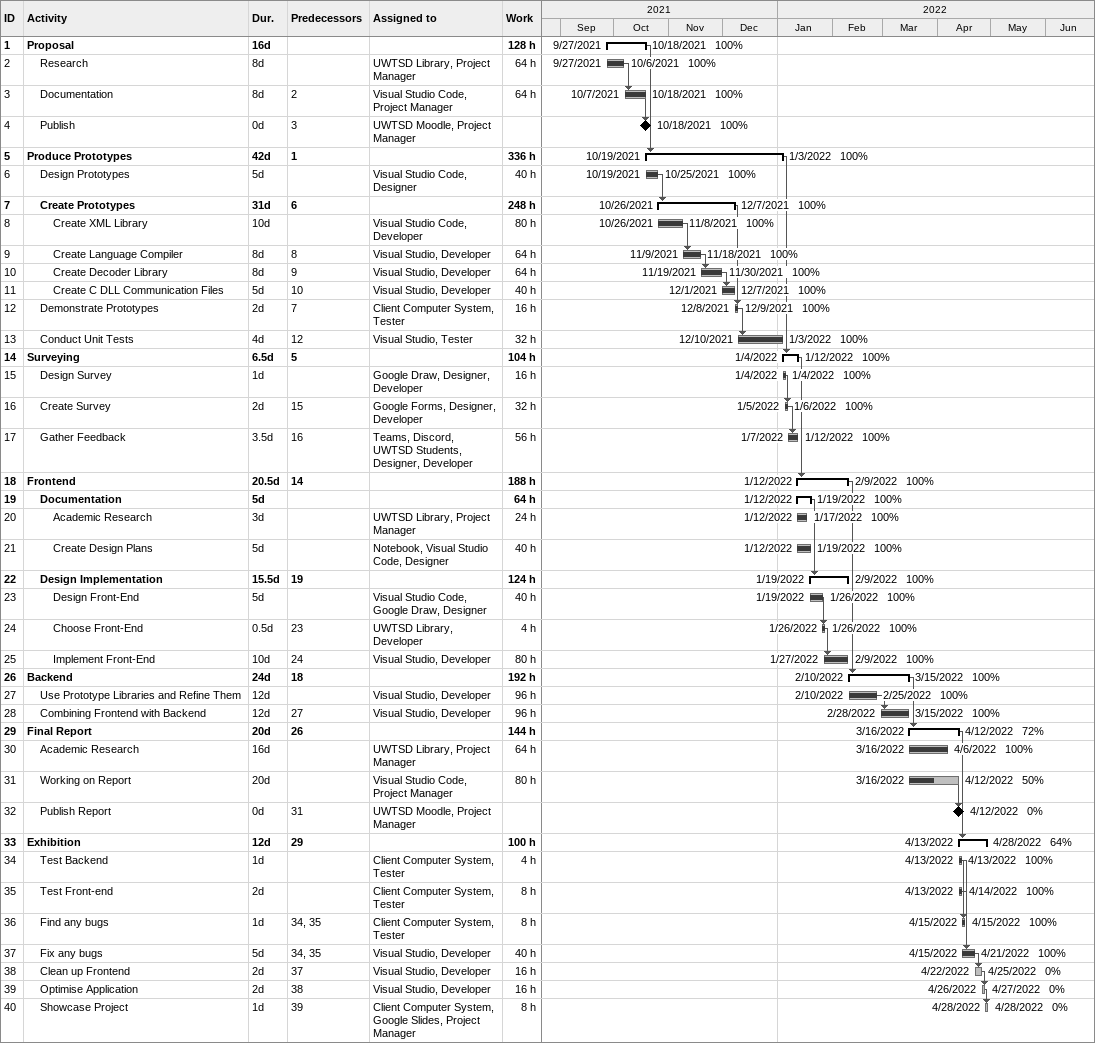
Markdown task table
| ID | Level | Task | Duration | Start | Finish | Predecessors | Resources | % complete | Work (h) |
|---|---|---|---|---|---|---|---|---|---|
| 1 | 1 | **Proposal** | 16d | 2021-09-27 | 2021-10-18 |  |  | 100 | 128 |
| 2 | 2 | Research | 8d | 2021-09-27 | 2021-10-06 |  | UWTSD Library, Project Manager | 100 | 64 |
| 3 | 2 | Documentation | 8d | 2021-10-07 | 2021-10-18 | 2 | Visual Studio Code, Project Manager | 100 | 64 |
| 4 | 2 | Publish | 0d | 2021-10-18 | 2021-10-18 | 3 | UWTSD Moodle, Project Manager | 100 |  |
| 5 | 1 | **Produce Prototypes** | 42d | 2021-10-19 | 2022-01-03 | 1 |  | 100 | 336 |
| 6 | 2 | Design Prototypes | 5d | 2021-10-19 | 2021-10-25 |  | Visual Studio Code, Designer | 100 | 40 |
| 7 | 2 | **Create Prototypes** | 31d | 2021-10-26 | 2021-12-07 | 6 |  | 100 | 248 |
| 8 | 3 | Create XML Library | 10d | 2021-10-26 | 2021-11-08 |  | Visual Studio Code, Developer | 100 | 80 |
| 9 | 3 | Create Language Compiler | 8d | 2021-11-09 | 2021-11-18 | 8 | Visual Studio, Developer | 100 | 64 |
| 10 | 3 | Create Decoder Library | 8d | 2021-11-19 | 2021-11-30 | 9 | Visual Studio, Developer | 100 | 64 |
| 11 | 3 | Create C DLL Communication Files | 5d | 2021-12-01 | 2021-12-07 | 10 | Visual Studio, Developer | 100 | 40 |
| 12 | 2 | Demonstrate Prototypes | 2d | 2021-12-08 | 2021-12-09 | 7 | Client Computer System, Tester | 100 | 16 |
| 13 | 2 | Conduct Unit Tests | 4d | 2021-12-10 | 2022-01-03 | 12 | Visual Studio, Tester | 100 | 32 |
| 14 | 1 | **Surveying** | 6.5d | 2022-01-04 | 2022-01-12 | 5 |  | 100 | 104 |
| 15 | 2 | Design Survey | 1d | 2022-01-04 | 2022-01-04 |  | Google Draw, Designer, Developer | 100 | 16 |
| 16 | 2 | Create Survey | 2d | 2022-01-05 | 2022-01-06 | 15 | Google Forms, Designer, Developer | 100 | 32 |
| 17 | 2 | Gather Feedback | 3.5d | 2022-01-07 | 2022-01-12 | 16 | Teams, Discord, UWTSD Students, Designer, Developer | 100 | 56 |
| 18 | 1 | **Frontend** | 20.5d | 2022-01-12 | 2022-02-09 | 14 |  | 100 | 188 |
| 19 | 2 | **Documentation** | 5d | 2022-01-12 | 2022-01-19 |  |  | 100 | 64 |
| 20 | 3 | Academic Research | 3d | 2022-01-12 | 2022-01-17 |  | UWTSD Library, Project Manager | 100 | 24 |
| 21 | 3 | Create Design Plans | 5d | 2022-01-12 | 2022-01-19 |  | Notebook, Visual Studio Code, Designer | 100 | 40 |
| 22 | 2 | **Design Implementation** | 15.5d | 2022-01-19 | 2022-02-09 | 19 |  | 100 | 124 |
| 23 | 3 | Design Front-End | 5d | 2022-01-19 | 2022-01-26 |  | Visual Studio Code, Google Draw, Designer | 100 | 40 |
| 24 | 3 | Choose Front-End | 0.5d | 2022-01-26 | 2022-01-26 | 23 | UWTSD Library, Developer | 100 | 4 |
| 25 | 3 | Implement Front-End | 10d | 2022-01-27 | 2022-02-09 | 24 | Visual Studio, Developer | 100 | 80 |
| 26 | 1 | **Backend** | 24d | 2022-02-10 | 2022-03-15 | 18 |  | 100 | 192 |
| 27 | 2 | Use Prototype Libraries and Refine Them | 12d | 2022-02-10 | 2022-02-25 |  | Visual Studio, Developer | 100 | 96 |
| 28 | 2 | Combining Frontend with Backend | 12d | 2022-02-28 | 2022-03-15 | 27 | Visual Studio, Developer | 100 | 96 |
| 29 | 1 | **Final Report** | 20d | 2022-03-16 | 2022-04-12 | 26 |  | 72 | 144 |
| 30 | 2 | Academic Research | 16d | 2022-03-16 | 2022-04-06 |  | UWTSD Library, Project Manager | 100 | 64 |
| 31 | 2 | Working on Report | 20d | 2022-03-16 | 2022-04-12 |  | Visual Studio Code, Project Manager | 50 | 80 |
| 32 | 2 | Publish Report | 0d | 2022-04-12 | 2022-04-12 | 31 | UWTSD Moodle, Project Manager | 0 |  |
| 33 | 1 | **Exhibition** | 12d | 2022-04-13 | 2022-04-28 | 29 |  | 64 | 100 |
| 34 | 2 | Test Backend | 1d | 2022-04-13 | 2022-04-13 |  | Client Computer System, Tester | 100 | 4 |
| 35 | 2 | Test Front-end | 2d | 2022-04-13 | 2022-04-14 |  | Client Computer System, Tester | 100 | 8 |
| 36 | 2 | Find any bugs | 1d | 2022-04-15 | 2022-04-15 | 34, 35 | Client Computer System, Tester | 100 | 8 |
| 37 | 2 | Fix any bugs | 5d | 2022-04-15 | 2022-04-21 | 34, 35 | Visual Studio, Developer | 100 | 40 |
| 38 | 2 | Clean up Frontend | 2d | 2022-04-22 | 2022-04-25 | 37 | Visual Studio, Developer | 0 | 16 |
| 39 | 2 | Optimise Application | 2d | 2022-04-26 | 2022-04-27 | 38 | Visual Studio, Developer | 0 | 16 |
| 40 | 2 | Showcase Project | 1d | 2022-04-28 | 2022-04-28 | 39 | Client Computer System, Google Slides, Project Manager | 0 | 8 |
